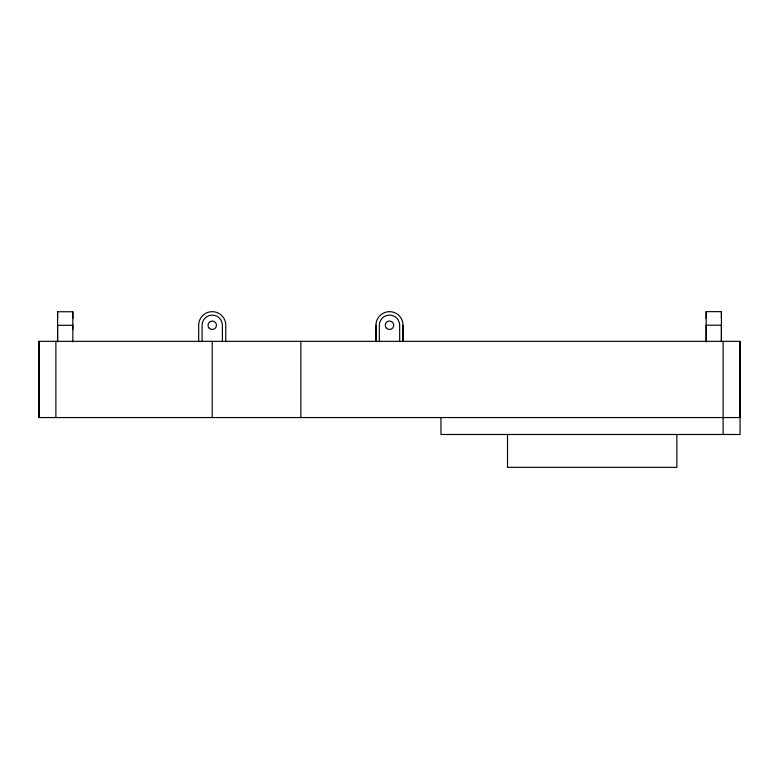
<?xml version="1.0" encoding="UTF-8"?>
<svg xmlns="http://www.w3.org/2000/svg" width="779" height="779" viewBox="0 0 779 779"><rect width="100%" height="100%" fill="white"/><g stroke="black" fill="none" stroke-linecap="round" stroke-linejoin="round"><path stroke-width="1.17" d="M38.95 417.554L38.95 341.338L740.05 341.338L740.05 417.554L38.95 417.554L38.95 341.338M55.884 417.554L55.884 341.338M57.578 318.523L57.578 311.756L72.827 311.756L72.827 329.488M72.827 341.903L72.827 325.301L57.578 325.301L57.578 341.64L57.578 311.756M72.827 318.523L72.827 311.756M198.684 341.796L198.684 325.203A13.545 13.545 0 0 1 212.229 311.649A13.545 13.545 0 0 1 225.783 325.203L225.783 341.777M375.955 325.203L375.955 341.611L375.955 325.203A13.545 13.545 0 0 1 389.5 311.649A13.545 13.545 0 0 1 403.045 325.203L403.045 341.611L403.045 325.203M440.953 417.554L440.953 434.487L740.05 434.487L740.05 341.338M507.509 434.487L507.509 467.351L676.873 467.351L676.873 434.487M706.173 341.796L706.173 325.203L721.422 325.203L721.422 341.611L721.422 311.649L706.173 311.649L706.173 318.426M721.422 318.426L721.422 311.649M723.116 434.487L723.116 341.338M706.173 311.649L706.173 341.845M399.666 341.621L399.666 325.252A10.166 10.166 0 0 0 389.5 315.086A10.166 10.166 0 0 0 379.334 325.252L379.334 341.621M300.869 341.338L300.869 417.554M222.395 341.621L222.395 325.252A10.166 10.166 0 0 0 212.229 315.086A10.166 10.166 0 0 0 202.073 325.252L202.073 341.621M212.229 341.338L212.229 417.554M209.239 328.241A4.236 4.236 0 0 0 216.319 326.343A4.236 4.236 0 0 0 211.138 321.162A4.236 4.236 0 0 0 209.239 328.241M386.511 328.241A4.236 4.236 0 0 0 393.59 326.343A4.236 4.236 0 0 0 388.4 321.162A4.236 4.236 0 0 0 386.511 328.241"/></g></svg>
